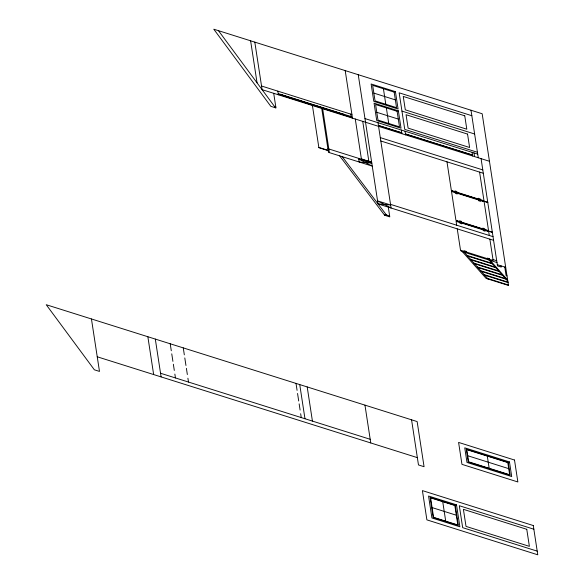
<?xml version="1.0" encoding="UTF-8"?>
<svg xmlns="http://www.w3.org/2000/svg" width="584" height="584" viewBox="0 0 584 584"><rect width="100%" height="100%" fill="white"/><g stroke="black" fill="none" stroke-linecap="round" stroke-linejoin="round"><path stroke-width="0.88" d="M371.782 163.082L359.204 162.016L358.737 158.972L371.782 163.082L361.394 158.936L371.643 162.162L361.532 159.848L355.276 119.019M358.248 74.708L378.038 203.911L390.616 204.977L377.571 200.867L391.083 208.021L378.009 122.698M471.836 115.712L399.149 92.82L404.756 129.385L477.435 152.278M373.855 93.111L395.361 99.886M401.953 111.099L474.631 133.999M376.797 112.31L398.303 119.085M261.537 86.009L351.918 114.479M364.964 118.588L477.719 154.11M278.218 93.579L351.13 116.552M281.992 95.061L343.721 114.508M378.432 125.443L401.726 132.78M405.457 133.955L472.544 155.088L405.464 134.028M281.999 95.134L343.735 114.581M378.447 125.516L401.741 132.853M278.32 94.265L351.232 117.238M489.458 161.286L262.099 89.659L254.814 42.128M380.301 137.627L482.8 169.922M274.677 106.675L275.816 107.033M380.812 140.985L483.311 173.273M327.894 148.672L361.438 159.242M318.835 147.416L328.15 150.351M328.201 150.65L318.879 147.715L312.411 105.514M455.097 191.683L451.366 190.508L446.972 161.826M456.958 192.267L478.391 199.02M480.252 199.604L483.983 200.779L479.588 172.097M487.764 202.334L451.95 191.048L487.793 202.524M455.243 192.632L451.512 191.457L455.943 220.372L459.666 221.54M457.104 193.216L478.537 199.969M480.398 200.56L484.129 201.736L488.553 230.643L484.829 229.468M461.535 222.132L482.961 228.884M492.341 232.198L456.52 220.913L492.37 232.388M459.812 222.497L456.089 221.321L456.681 225.205M461.681 223.081L483.107 229.833M484.976 230.424L488.699 231.593L489.297 235.483M390.521 204.363L493.02 236.651M378.038 203.911L493.582 240.309M389.645 215.978L384.52 214.364L384.659 215.277L389.784 216.89L388.294 207.145M492.984 259.551L496.714 260.727M464.236 251.368L460.513 250.193L457.243 228.862M466.098 251.952L487.531 258.705M489.399 259.296L493.122 260.471L489.859 239.141M496.991 262.559L461.178 251.273L461.031 250.361M497.32 264.691L505.707 267.333M467.178 255.485L491.881 263.267M467.711 256.084L492.421 263.873M470.573 259.311L495.276 267.092M471.106 259.909L495.816 267.698M473.967 263.136L498.67 270.918M474.5 263.734L499.211 271.524M507.014 275.867L506.08 275.568L504.773 267.041M477.362 266.954L502.065 274.743M477.894 267.56L502.605 275.341M480.749 270.779L505.459 278.568M481.289 271.385L505.999 279.167M484.143 274.604L507.971 282.108M484.684 275.21L508.036 282.568M487.538 278.429L508.409 285.007M467.733 455.732L508.73 468.645M160.542 373.249L370.198 439.292M97.243 356.787L417.348 457.63M533.849 529.206L459.309 505.722L462.667 527.659L537.214 551.143M432.102 507.591L456.33 515.219M358.737 158.972L372.249 166.126L328.456 152.329L321.733 108.449M490.217 260.42L507.657 280.072M489.027 260.048L507.832 281.24M464.316 252.266L488.078 279.035M462.36 251.646L486.114 278.415L508.481 285.459L482.172 113.749L213.781 29.2L270.83 106.332L275.955 107.952L273.714 93.323M342.246 156.673L386.411 214.956M339.632 155.855L384.659 215.277M218.474 30.675L275.517 107.814M501.043 265.866L501.233 267.085L497.502 265.91L481.07 158.644M470.996 110.23L478.274 157.768M473.989 152.935L474.551 156.592M480.311 199.983L480.136 198.845L478.274 198.253L478.449 199.399M480.34 200.181L480.515 201.319L478.654 200.735L478.478 199.589M484.888 229.848L484.713 228.709L482.844 228.118L483.019 229.264M484.917 230.038L485.092 231.184L483.224 230.592L483.048 229.454M472.127 152.344L472.682 156.001M457.016 192.647L456.841 191.508L454.98 190.917L455.155 192.063M457.046 192.837L457.221 193.983L455.359 193.392L455.184 192.253M461.594 222.511L461.418 221.365L459.55 220.781L459.725 221.927M461.623 222.701L461.798 223.847L459.929 223.256L459.754 222.117M487.297 456.097L489.166 468.288M405.033 131.21L405.595 134.868M401.31 130.035L401.865 133.692M383.418 88.731L385.798 104.266M386.36 107.923L388.74 123.465M442.723 501.656L445.709 521.154M411.559 419.801L418.472 464.944L424.064 466.704L417.144 421.568L46.231 304.717L94.36 369.796L99.484 371.417L91.447 318.966M362.73 121.362L368.847 161.286M345.202 70.598L352.481 118.136M350.758 114.114L351.32 117.771M343.677 114.201L343.779 114.887M322.66 108.741L329.383 152.621M364.964 405.128L370.76 442.949M281.941 94.754L282.05 95.44M277.845 91.14L278.4 94.798M307.191 386.929L312.425 421.093M250.616 40.807L257.062 82.855M299.738 384.579L304.972 418.743M296.015 383.403L297.081 390.375M297.555 393.463L298.709 401.004M299.147 403.858L300.096 410.07M300.658 413.727L301.249 417.575M183.259 347.889L184.332 354.853M184.799 357.941L185.96 365.482M186.398 368.343L187.347 374.548M187.909 378.206L188.493 382.053M170.214 343.779L171.287 350.75M171.754 353.831L172.915 361.372M173.353 364.233L174.302 370.438M174.864 374.096L175.448 377.943M155.308 339.078L161.104 376.906M147.854 336.734L153.65 374.556M395.426 91.644L371.125 83.986L373.789 101.353L398.084 109.011L395.426 91.644M394.171 92.119L372.665 85.344L375.045 100.879L396.551 107.653L394.171 92.119M464.754 115.8L403.252 96.426L405.311 109.836L466.806 129.21L464.754 115.8M398.368 110.836L374.067 103.185L376.731 120.552L401.026 128.21L398.368 110.836M397.105 111.31L375.607 104.536L377.987 120.078L399.493 126.852L397.105 111.31M467.55 134.086L406.055 114.712L408.106 128.122L469.609 147.496L467.55 134.086M466.01 251.346L464.141 250.755L464.273 251.594L466.134 252.186L466.01 251.346M489.304 258.683L487.443 258.099L487.567 258.938L489.429 259.522L489.304 258.683M514.504 460.024L458.593 442.416L461.959 464.353L517.862 481.968L514.504 460.024M509.474 461.922L464.747 447.833L466.988 462.462L511.715 476.551L509.474 461.922M508.211 462.397L466.28 449.184L468.244 461.988L510.175 475.194L508.211 462.397M507.795 462.557L466.799 449.636L468.66 461.827L509.664 474.741L507.795 462.557M533.294 525.549L422.407 490.611L426.889 519.87L537.769 554.8L533.294 525.549M456.513 504.839L428.554 496.035L431.919 517.971L459.871 526.783L456.513 504.839M455.25 505.313L430.094 497.385L433.175 517.497L458.331 525.425L455.25 505.313M454.834 505.474L430.605 497.838L433.591 517.344L457.819 524.972L454.834 505.474M526.768 529.294L463.404 509.328L466.017 526.396L529.381 546.354L526.768 529.294"/></g></svg>
